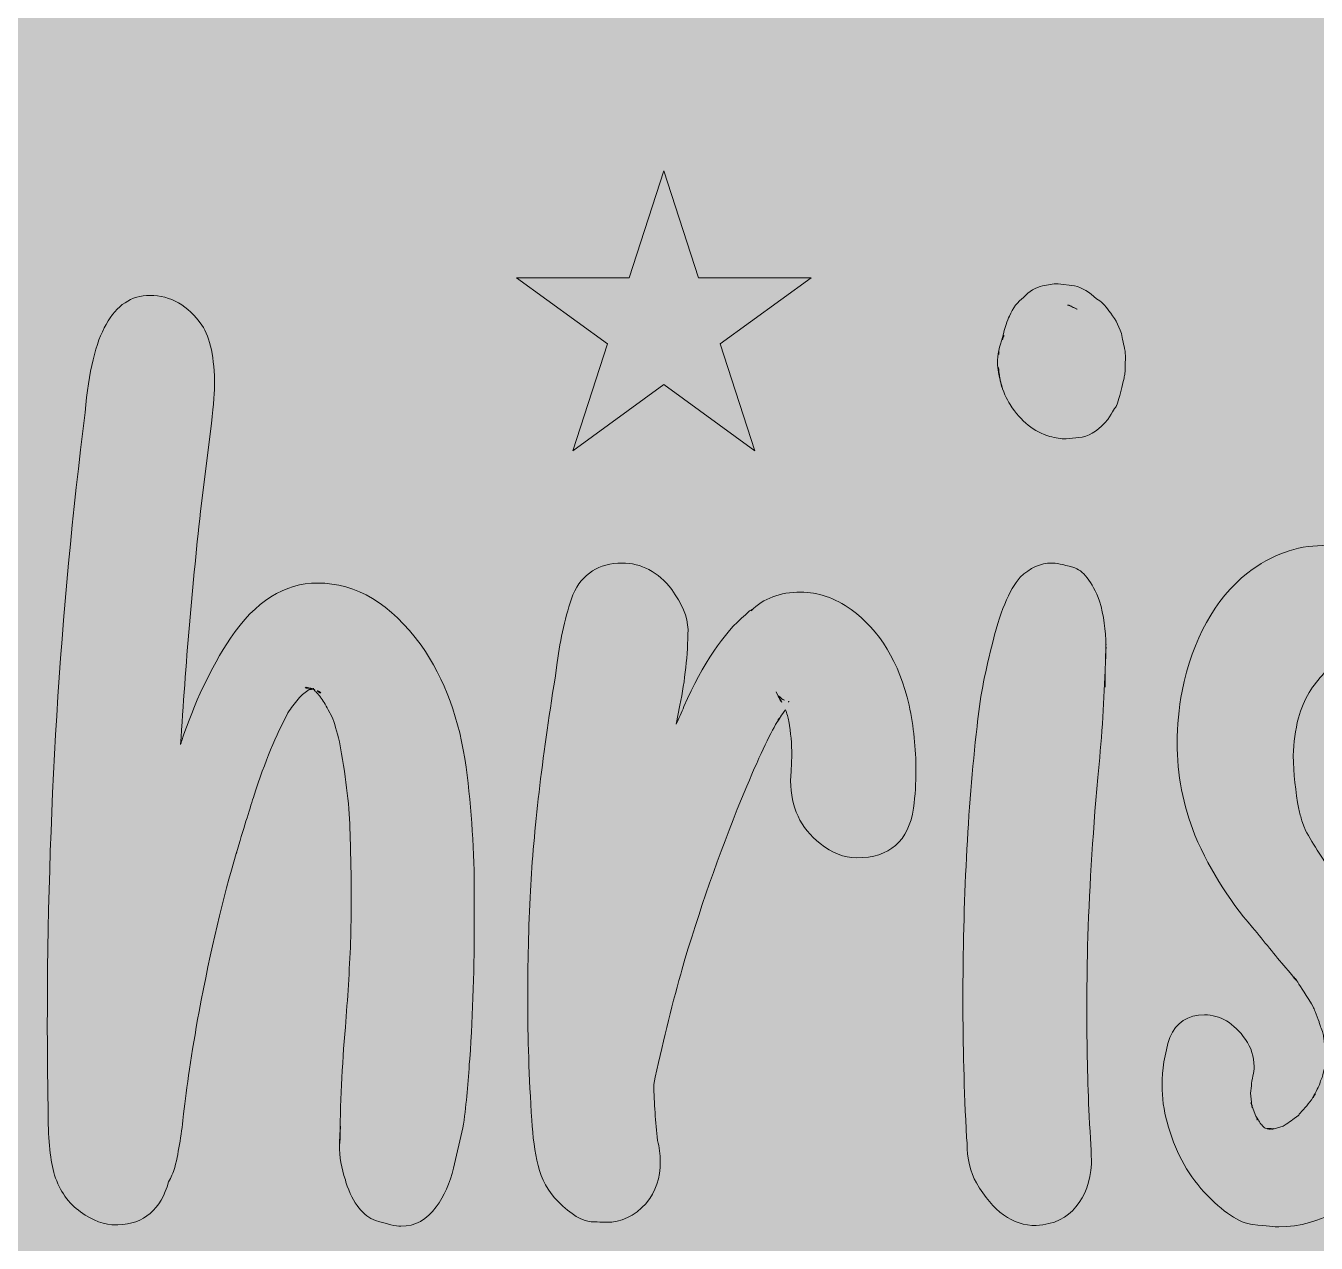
# Model space of a CAD drawing. Header units: centimetres. Extents: x 0.3 to 13.7, y -19.6 to -0.4.
# Drawn here: x 2.871 to 6.741, y -7.865 to -4.214 of the extents above; entities that cross this region are included whole.
import ezdxf

# ---------------------------------------------------------------- set-up
doc = ezdxf.new("R2010")
doc.units = ezdxf.units.CM
doc.header["$MEASUREMENT"] = 0
doc.layers.add('Layer 1', color=7, linetype='Continuous')

# ---------------------------------------------------------------- blocks, each defined once
blk = doc.blocks.new('block 2')
at = {"layer": 'Layer 1', "true_color": 0xe5c49d}
h = blk.add_hatch(color=31, dxfattribs=at)
h.dxf.hatch_style = 2
h.paths.add_polyline_path([(13.6799, -19.5716), (0.2901, -19.5716), (0.2901, -0.4434), (13.6799, -0.4434)])
blk = doc.blocks.new('block 3')
at = {"layer": 'Layer 1', "true_color": 0x6f3415}
h = blk.add_hatch(color=36, dxfattribs=at)
h.dxf.hatch_style = 2
edge = h.paths.add_edge_path()
edge.add_spline(control_points=[(5.9956, -5.051), (6.0051, -5.0541), (6.0144, -5.0579), (6.0234, -5.063), (6.0236, -5.0631), (6.0238, -5.0632), (6.024, -5.0633), (6.0166, -5.0601), (6.0087, -5.0563), (6.0001, -5.0514), (6.0001, -5.0514), (5.9956, -5.051), (5.9956, -5.051)], knot_values=[0, 0, 0, 0, 1, 1, 1, 2, 2, 2, 3, 3, 3, 4, 4, 4, 4], degree=3, periodic=1)
h = blk.add_hatch(color=36, dxfattribs=at)
h.dxf.hatch_style = 2
edge = h.paths.add_edge_path()
edge.add_spline(control_points=[(5.8004, -5.1551), (5.8019, -5.1507), (5.8034, -5.1464), (5.8052, -5.1421), (5.8052, -5.1421), (5.8033, -5.1444), (5.8033, -5.1444), (5.8033, -5.1444), (5.8004, -5.1551), (5.8004, -5.1551)], knot_values=[0, 0, 0, 0, 1, 1, 1, 2, 2, 2, 3, 3, 3, 3], degree=3, periodic=1)
h = blk.add_hatch(color=36, dxfattribs=at)
h.dxf.hatch_style = 2
edge = h.paths.add_edge_path()
edge.add_spline(control_points=[(5.7895, -5.1996), (5.7899, -5.1969), (5.7899, -5.1948), (5.7905, -5.1915), (5.7905, -5.1915), (5.7896, -5.1949), (5.7896, -5.1949), (5.7896, -5.1949), (5.7895, -5.1996), (5.7895, -5.1996)], knot_values=[0, 0, 0, 0, 1, 1, 1, 2, 2, 2, 3, 3, 3, 3], degree=3, periodic=1)
h = blk.add_hatch(color=36, dxfattribs=at)
h.dxf.hatch_style = 2
edge = h.paths.add_edge_path()
edge.add_spline(control_points=[(5.7885, -5.2381), (5.7885, -5.2381), (5.7883, -5.2472), (5.7883, -5.2472), (5.7883, -5.2487), (5.7885, -5.251), (5.7889, -5.2537), (5.79, -5.2594), (5.7913, -5.2656), (5.7929, -5.2724), (5.7904, -5.2564), (5.789, -5.245), (5.7885, -5.2381)], knot_values=[0, 0, 0, 0, 1, 1, 1, 2, 2, 2, 3, 3, 3, 4, 4, 4, 4], degree=3, periodic=1)
h = blk.add_hatch(color=36, dxfattribs=at)
h.dxf.hatch_style = 2
edge = h.paths.add_edge_path()
edge.add_spline(control_points=[(5.7929, -5.2724), (5.793, -5.2734), (5.7932, -5.2743), (5.7933, -5.2754), (5.7937, -5.2772), (5.794, -5.2788), (5.7945, -5.2807), (5.7948, -5.282), (5.7953, -5.283), (5.7956, -5.2842), (5.7955, -5.2834), (5.7952, -5.2829), (5.7951, -5.2821), (5.7943, -5.2786), (5.7936, -5.2756), (5.7929, -5.2724)], knot_values=[0, 0, 0, 0, 1, 1, 1, 2, 2, 2, 3, 3, 3, 4, 4, 4, 5, 5, 5, 5], degree=3, periodic=1)
h = blk.add_hatch(color=36, dxfattribs=at)
h.dxf.hatch_style = 2
edge = h.paths.add_edge_path()
edge.add_spline(control_points=[(3.7243, -6.2001), (3.7243, -6.2001), (3.712, -6.1972), (3.712, -6.1972), (3.712, -6.1972), (3.7092, -6.1991), (3.7092, -6.1991), (3.7135, -6.2005), (3.7173, -6.2005), (3.7212, -6.2011), (3.7223, -6.2006), (3.7233, -6.2004), (3.7243, -6.2001)], knot_values=[0, 0, 0, 0, 1, 1, 1, 2, 2, 2, 3, 3, 3, 4, 4, 4, 4], degree=3, periodic=1)
h = blk.add_hatch(color=36, dxfattribs=at)
h.dxf.hatch_style = 2
edge = h.paths.add_edge_path()
edge.add_spline(control_points=[(3.7301, -6.2018), (3.7294, -6.2015), (3.7291, -6.2014), (3.7284, -6.201), (3.7284, -6.201), (3.7263, -6.2006), (3.7263, -6.2006), (3.7263, -6.2006), (3.7247, -6.2017), (3.7247, -6.2017), (3.7258, -6.2018), (3.7269, -6.2022), (3.728, -6.2022), (3.728, -6.2022), (3.7301, -6.2018), (3.7301, -6.2018)], knot_values=[0, 0, 0, 0, 1, 1, 1, 2, 2, 2, 3, 3, 3, 4, 4, 4, 5, 5, 5, 5], degree=3, periodic=1)
h = blk.add_hatch(color=36, dxfattribs=at)
h.dxf.hatch_style = 2
edge = h.paths.add_edge_path()
edge.add_spline(control_points=[(3.7343, -6.2007), (3.7343, -6.2007), (3.7343, -6.2007), (3.7343, -6.2007), (3.734, -6.2009), (3.7336, -6.201), (3.7333, -6.2012), (3.7333, -6.2012), (3.7338, -6.201), (3.7338, -6.201), (3.7338, -6.201), (3.7343, -6.2007), (3.7343, -6.2007)], knot_values=[0, 0, 0, 0, 1, 1, 1, 2, 2, 2, 3, 3, 3, 4, 4, 4, 4], degree=3, periodic=1)
h = blk.add_hatch(color=36, dxfattribs=at)
h.dxf.hatch_style = 2
edge = h.paths.add_edge_path()
edge.add_spline(control_points=[(3.7364, -6.2046), (3.7359, -6.2044), (3.7353, -6.2042), (3.7347, -6.2039), (3.7357, -6.2047), (3.7366, -6.2054), (3.7375, -6.2061), (3.7372, -6.2057), (3.7366, -6.205), (3.7364, -6.2046)], knot_values=[0, 0, 0, 0, 1, 1, 1, 2, 2, 2, 3, 3, 3, 3], degree=3, periodic=1)
h = blk.add_hatch(color=36, dxfattribs=at)
h.dxf.hatch_style = 2
edge = h.paths.add_edge_path()
edge.add_spline(control_points=[(3.7557, -6.2146), (3.7557, -6.2133), (3.753, -6.2114), (3.7475, -6.2088), (3.7472, -6.2088), (3.7459, -6.2083), (3.7453, -6.2081), (3.7453, -6.2081), (3.753, -6.2146), (3.753, -6.2146), (3.753, -6.2146), (3.7557, -6.2146), (3.7557, -6.2146)], knot_values=[0, 0, 0, 0, 1, 1, 1, 2, 2, 2, 3, 3, 3, 4, 4, 4, 4], degree=3, periodic=1)
h = blk.add_hatch(color=36, dxfattribs=at)
h.dxf.hatch_style = 2
edge = h.paths.add_edge_path()
edge.add_spline(control_points=[(5.1383, -6.2418), (5.1384, -6.2418), (5.1385, -6.2418), (5.1386, -6.2418), (5.1322, -6.232), (5.1264, -6.2217), (5.1212, -6.2108), (5.1312, -6.2314), (5.1369, -6.2418), (5.1383, -6.2418)], knot_values=[0, 0, 0, 0, 1, 1, 1, 2, 2, 2, 3, 3, 3, 3], degree=3, periodic=1)
h = blk.add_hatch(color=36, dxfattribs=at)
h.dxf.hatch_style = 2
edge = h.paths.add_edge_path()
edge.add_spline(control_points=[(5.1382, -6.232), (5.1367, -6.2299), (5.1348, -6.2279), (5.1322, -6.2263), (5.1322, -6.2263), (5.1294, -6.2243), (5.1294, -6.2243), (5.1294, -6.2256), (5.1306, -6.2269), (5.1328, -6.2282), (5.1343, -6.229), (5.1363, -6.2306), (5.1382, -6.232)], knot_values=[0, 0, 0, 0, 1, 1, 1, 2, 2, 2, 3, 3, 3, 4, 4, 4, 4], degree=3, periodic=1)
h = blk.add_hatch(color=36, dxfattribs=at)
h.dxf.hatch_style = 2
edge = h.paths.add_edge_path()
edge.add_spline(control_points=[(5.1363, -6.2321), (5.1363, -6.2321), (5.1387, -6.233), (5.1387, -6.233), (5.1386, -6.2329), (5.1386, -6.2328), (5.1386, -6.2327), (5.1386, -6.2327), (5.1363, -6.2321), (5.1363, -6.2321)], knot_values=[0, 0, 0, 0, 1, 1, 1, 2, 2, 2, 3, 3, 3, 3], degree=3, periodic=1)
h = blk.add_hatch(color=36, dxfattribs=at)
h.dxf.hatch_style = 2
edge = h.paths.add_edge_path()
edge.add_spline(control_points=[(5.1388, -6.2328), (5.1388, -6.2328), (5.139, -6.2332), (5.139, -6.2332), (5.139, -6.2332), (5.1394, -6.2333), (5.1394, -6.2333), (5.1393, -6.2332), (5.1393, -6.233), (5.1392, -6.2329), (5.1392, -6.2329), (5.1388, -6.2328), (5.1388, -6.2328)], knot_values=[0, 0, 0, 0, 1, 1, 1, 2, 2, 2, 3, 3, 3, 4, 4, 4, 4], degree=3, periodic=1)
h = blk.add_hatch(color=36, dxfattribs=at)
h.dxf.hatch_style = 2
edge = h.paths.add_edge_path()
edge.add_spline(control_points=[(5.1397, -6.233), (5.1402, -6.2334), (5.1405, -6.2336), (5.141, -6.234), (5.141, -6.234), (5.141, -6.234), (5.1411, -6.234), (5.1411, -6.234), (5.1467, -6.2363), (5.1467, -6.2363), (5.1456, -6.2356), (5.1447, -6.2348), (5.1431, -6.234), (5.1431, -6.234), (5.1397, -6.233), (5.1397, -6.233)], knot_values=[0, 0, 0, 0, 1, 1, 1, 2, 2, 2, 3, 3, 3, 4, 4, 4, 5, 5, 5, 5], degree=3, periodic=1)
h = blk.add_hatch(color=36, dxfattribs=at)
h.dxf.hatch_style = 2
edge = h.paths.add_edge_path()
edge.add_spline(control_points=[(5.158, -6.2409), (5.158, -6.2409), (5.1583, -6.241), (5.1583, -6.241), (5.1589, -6.2406), (5.1595, -6.2402), (5.1602, -6.2401), (5.1602, -6.2401), (5.1595, -6.2398), (5.1595, -6.2398), (5.1595, -6.2398), (5.158, -6.2409), (5.158, -6.2409)], knot_values=[0, 0, 0, 0, 1, 1, 1, 2, 2, 2, 3, 3, 3, 4, 4, 4, 4], degree=3, periodic=1)
h = blk.add_hatch(color=36, dxfattribs=at)
h.dxf.hatch_style = 2
edge = h.paths.add_edge_path()
edge.add_spline(control_points=[(6.6767, -7.0677), (6.6767, -7.0677), (6.6754, -7.0657), (6.6754, -7.0657), (6.6754, -7.067), (6.6756, -7.0683), (6.676, -7.0696), (6.6764, -7.0706), (6.6777, -7.0722), (6.6791, -7.0739), (6.6807, -7.0757), (6.6821, -7.0771), (6.6831, -7.0778), (6.6807, -7.0741), (6.6792, -7.0719), (6.6788, -7.0715), (6.6774, -7.0703), (6.6767, -7.069), (6.6767, -7.0677)], knot_values=[0, 0, 0, 0, 1, 1, 1, 2, 2, 2, 3, 3, 3, 4, 4, 4, 5, 5, 5, 6, 6, 6, 6], degree=3, periodic=1)
h = blk.add_hatch(color=36, dxfattribs=at)
h.dxf.hatch_style = 2
edge = h.paths.add_edge_path()
edge.add_spline(control_points=[(6.7396, -7.4166), (6.7396, -7.4166), (6.7382, -7.4166), (6.7382, -7.4166), (6.7382, -7.4166), (6.7314, -7.4283), (6.7314, -7.4283), (6.7323, -7.4283), (6.7328, -7.428), (6.7328, -7.4273), (6.7328, -7.4267), (6.735, -7.4231), (6.7396, -7.4166)], knot_values=[0, 0, 0, 0, 1, 1, 1, 2, 2, 2, 3, 3, 3, 4, 4, 4, 4], degree=3, periodic=1)
h = blk.add_hatch(color=36, dxfattribs=at)
h.dxf.hatch_style = 2
edge = h.paths.add_edge_path()
edge.add_spline(control_points=[(6.5455, -7.4438), (6.5455, -7.4438), (6.5484, -7.4518), (6.5484, -7.4518), (6.5484, -7.4518), (6.5477, -7.4469), (6.5477, -7.4469), (6.5477, -7.4468), (6.5476, -7.4468), (6.5476, -7.4467), (6.5471, -7.4447), (6.5464, -7.4438), (6.5455, -7.4438)], knot_values=[0, 0, 0, 0, 1, 1, 1, 2, 2, 2, 3, 3, 3, 4, 4, 4, 4], degree=3, periodic=1)
h = blk.add_hatch(color=36, dxfattribs=at)
h.dxf.hatch_style = 2
h.paths.add_polyline_path([(6.5496, -7.4593), (6.5496, -7.455), (6.5484, -7.4518)])
h = blk.add_hatch(color=36, dxfattribs=at)
h.dxf.hatch_style = 2
edge = h.paths.add_edge_path()
edge.add_spline(control_points=[(6.5632, -7.492), (6.5632, -7.492), (6.5647, -7.4961), (6.5647, -7.4961), (6.5647, -7.4948), (6.5642, -7.4935), (6.5633, -7.4922), (6.5633, -7.4922), (6.5632, -7.492), (6.5632, -7.492)], knot_values=[0, 0, 0, 0, 1, 1, 1, 2, 2, 2, 3, 3, 3, 3], degree=3, periodic=1)
h = blk.add_hatch(color=36, dxfattribs=at)
h.dxf.hatch_style = 2
edge = h.paths.add_edge_path()
edge.add_spline(control_points=[(6.6018, -7.523), (6.6004, -7.523), (6.5987, -7.5225), (6.5971, -7.5222), (6.5971, -7.5222), (6.6002, -7.5233), (6.6002, -7.5233), (6.6002, -7.5233), (6.6018, -7.523), (6.6018, -7.523)], knot_values=[0, 0, 0, 0, 1, 1, 1, 2, 2, 2, 3, 3, 3, 3], degree=3, periodic=1)
h = blk.add_hatch(color=36, dxfattribs=at)
h.dxf.hatch_style = 2
edge = h.paths.add_edge_path()
edge.add_spline(control_points=[(6.6029, -7.5233), (6.6037, -7.5233), (6.6035, -7.5228), (6.6041, -7.5227), (6.6041, -7.5227), (6.6018, -7.523), (6.6018, -7.523), (6.6021, -7.5231), (6.6026, -7.5233), (6.6029, -7.5233)], knot_values=[0, 0, 0, 0, 1, 1, 1, 2, 2, 2, 3, 3, 3, 3], degree=3, periodic=1)
at = {"layer": 'Layer 1', "lineweight": 0}
for points in [[(5.0575, -5.4882), (4.7845, -5.2899), (4.5116, -5.4882), (4.6158, -5.1673), (4.3429, -4.969), (4.6803, -4.969), (4.7845, -4.6482), (4.8888, -4.969), (5.2262, -4.969), (4.9532, -5.1673), (5.0575, -5.4882)], [(6.5496, -7.4593), (6.5496, -7.455), (6.5484, -7.4518), (6.5496, -7.4593)]]:
    blk.add_lwpolyline(points, dxfattribs=at)
for points, knots in [([(12.7698, -0.8146), (12.7698, -0.8146), (1.2002, -0.8146), (1.2002, -0.8146), (0.903, -0.8146), (0.6614, -1.0562), (0.6614, -1.3535), (0.6614, -1.3535), (0.6614, -18.6615), (0.6614, -18.6615), (0.6614, -18.9588), (0.903, -19.2004), (1.2002, -19.2004), (1.2002, -19.2004), (12.7698, -19.2004), (12.7698, -19.2004), (13.067, -19.2004), (13.3086, -18.9588), (13.3086, -18.6615), (13.3086, -18.6615), (13.3086, -1.3535), (13.3086, -1.3535), (13.3086, -1.0562), (13.067, -0.8146), (12.7698, -0.8146)], [0, 0, 0, 0, 1, 1, 1, 2, 2, 2, 3, 3, 3, 4, 4, 4, 5, 5, 5, 6, 6, 6, 7, 7, 7, 8, 8, 8, 8]), ([(6.1696, -5.2026), (6.1696, -5.2052), (6.1694, -5.2097), (6.169, -5.2162), (6.1685, -5.2227), (6.1683, -5.2298), (6.1683, -5.2375), (6.1683, -5.2453), (6.168, -5.2508), (6.1676, -5.254), (6.1671, -5.2572), (6.1667, -5.2605), (6.1662, -5.2637), (6.1658, -5.2669), (6.161, -5.2866), (6.1519, -5.3228), (6.1491, -5.3345), (6.1464, -5.3441), (6.1437, -5.3519), (6.1437, -5.3519), (6.1423, -5.3519), (6.1423, -5.3519), (6.1423, -5.3532), (6.1405, -5.3564), (6.1368, -5.3616), (6.1332, -5.3668), (6.1281, -5.3752), (6.1218, -5.3868), (6.1218, -5.3868), (6.1163, -5.3946), (6.1163, -5.3946), (6.0926, -5.423), (6.0671, -5.4404), (6.0398, -5.4469), (6.0398, -5.4469), (5.9919, -5.4527), (5.9919, -5.4527), (5.9755, -5.4527), (5.9591, -5.4501), (5.9427, -5.4449), (5.8953, -5.432), (5.8557, -5.4004), (5.8238, -5.3499), (5.8112, -5.332), (5.802, -5.3098), (5.7956, -5.2842), (5.7965, -5.2897), (5.7976, -5.295), (5.7992, -5.2995), (5.7974, -5.2926), (5.7959, -5.2864), (5.7945, -5.2807), (5.7943, -5.2798), (5.7939, -5.2791), (5.7937, -5.2782), (5.7936, -5.2772), (5.7935, -5.2764), (5.7933, -5.2754), (5.7912, -5.2662), (5.7897, -5.2588), (5.7889, -5.2537), (5.7868, -5.2421), (5.7855, -5.2326), (5.7855, -5.2259), (5.7855, -5.2002), (5.7908, -5.1745), (5.8006, -5.1488), (5.8077, -5.1185), (5.8145, -5.0967), (5.8211, -5.0843), (5.832, -5.0598), (5.8461, -5.0411), (5.8634, -5.0281), (5.8808, -5.01), (5.8999, -4.9984), (5.9209, -4.9932), (5.9291, -4.992), (5.9368, -4.9906), (5.9441, -4.9893), (5.9514, -4.9881), (5.9591, -4.9874), (5.9673, -4.9874), (5.9673, -4.9874), (6.0165, -4.9932), (6.0165, -4.9932), (6.0402, -4.9997), (6.0621, -5.0126), (6.0822, -5.032), (6.0967, -5.0398), (6.109, -5.0521), (6.1191, -5.0688), (6.1355, -5.087), (6.1482, -5.1095), (6.1573, -5.1367), (6.1601, -5.1522), (6.1637, -5.1696), (6.1683, -5.189), (6.1683, -5.189), (6.1683, -5.1968), (6.1683, -5.1968), (6.1683, -5.1968), (6.1696, -5.2026), (6.1696, -5.2026)], [0, 0, 0, 0, 1, 1, 1, 2, 2, 2, 3, 3, 3, 4, 4, 4, 5, 5, 5, 6, 6, 6, 7, 7, 7, 8, 8, 8, 9, 9, 9, 10, 10, 10, 11, 11, 11, 12, 12, 12, 13, 13, 13, 14, 14, 14, 15, 15, 15, 16, 16, 16, 17, 17, 17, 18, 18, 18, 19, 19, 19, 20, 20, 20, 21, 21, 21, 22, 22, 22, 23, 23, 23, 24, 24, 24, 25, 25, 25, 26, 26, 26, 27, 27, 27, 28, 28, 28, 29, 29, 29, 30, 30, 30, 31, 31, 31, 32, 32, 32, 33, 33, 33, 34, 34, 34, 34]), ([(3.3989, -5.1115), (3.4244, -5.149), (3.4372, -5.2097), (3.4372, -5.2937), (3.4372, -5.3209), (3.4331, -5.3661), (3.4249, -5.4294), (3.4249, -5.4294), (3.3976, -5.6466), (3.3976, -5.6466), (3.3707, -5.8902), (3.3503, -6.131), (3.3352, -6.3696), (3.3362, -6.3664), (3.3371, -6.3632), (3.3381, -6.36), (3.3759, -6.245), (3.4249, -6.1416), (3.4851, -6.0498), (3.5598, -5.94), (3.6468, -5.885), (3.7461, -5.885), (3.8628, -5.885), (3.9662, -5.9471), (4.0564, -6.0712), (4.1275, -6.1733), (4.1726, -6.2954), (4.1917, -6.4376), (4.2081, -6.5655), (4.2163, -6.6922), (4.2163, -6.8176), (4.2163, -6.8176), (4.2163, -6.8932), (4.2163, -6.8932), (4.2163, -7.0328), (4.2118, -7.1723), (4.2027, -7.3119), (4.2027, -7.3119), (4.2013, -7.3294), (4.2013, -7.3294), (4.1976, -7.3927), (4.1913, -7.4561), (4.1822, -7.5194), (4.1822, -7.5194), (4.1535, -7.6396), (4.1535, -7.6396), (4.1434, -7.6848), (4.1261, -7.7236), (4.1015, -7.7559), (4.0742, -7.7947), (4.0391, -7.8141), (3.9963, -7.8141), (3.9817, -7.8141), (3.9562, -7.8082), (3.9197, -7.7966), (3.8833, -7.785), (3.8536, -7.7469), (3.8309, -7.6822), (3.8309, -7.6822), (3.8295, -7.6745), (3.8295, -7.6745), (3.8177, -7.6409), (3.8117, -7.606), (3.8117, -7.5698), (3.8117, -7.5698), (3.8131, -7.5349), (3.8131, -7.5349), (3.814, -7.5284), (3.8145, -7.5213), (3.8145, -7.5136), (3.8145, -7.5317), (3.814, -7.5491), (3.8131, -7.5659), (3.814, -7.4483), (3.8195, -7.332), (3.8295, -7.2169), (3.8364, -7.1324), (3.8415, -7.0473), (3.8452, -6.9617), (3.8462, -6.9194), (3.8473, -6.8772), (3.8473, -6.835), (3.8473, -6.7781), (3.8459, -6.7071), (3.8432, -6.6217), (3.8407, -6.5447), (3.83, -6.4576), (3.8119, -6.3615), (3.804, -6.3289), (3.7965, -6.3034), (3.7894, -6.2856), (3.7894, -6.2856), (3.7776, -6.265), (3.7776, -6.265), (3.7703, -6.2495), (3.7625, -6.2366), (3.7543, -6.2263), (3.7538, -6.2255), (3.754, -6.2255), (3.7536, -6.2248), (3.7505, -6.2216), (3.7489, -6.2198), (3.7489, -6.2195), (3.7489, -6.2188), (3.7484, -6.2185), (3.7475, -6.2185), (3.7445, -6.2151), (3.7429, -6.2129), (3.7408, -6.2102), (3.7388, -6.2086), (3.7362, -6.2061), (3.7335, -6.2034), (3.7326, -6.2029), (3.7319, -6.2027), (3.7309, -6.2022), (3.7306, -6.2023), (3.7304, -6.2025), (3.7301, -6.2026), (3.7308, -6.2026), (3.7317, -6.203), (3.7325, -6.203), (3.7325, -6.203), (3.7292, -6.203), (3.7292, -6.203), (3.7283, -6.2032), (3.7279, -6.2038), (3.727, -6.204), (3.7247, -6.2043), (3.7229, -6.2043), (3.7209, -6.2044), (3.7209, -6.2044), (3.7005, -6.2189), (3.7005, -6.2189), (3.7005, -6.2189), (3.6915, -6.2282), (3.6915, -6.2282), (3.6809, -6.2411), (3.6708, -6.2547), (3.6608, -6.2684), (3.6608, -6.2684), (3.6573, -6.2747), (3.6573, -6.2747), (3.6217, -6.3394), (3.588, -6.4214), (3.5561, -6.5209), (3.5443, -6.5571), (3.5274, -6.6114), (3.5056, -6.6838), (3.5056, -6.6838), (3.5015, -6.6974), (3.5015, -6.6974), (3.5015, -6.6974), (3.5022, -6.6963), (3.5022, -6.6963), (3.5029, -6.6941), (3.5035, -6.6918), (3.5042, -6.6896), (3.5042, -6.6922), (3.5037, -6.6942), (3.5028, -6.6954), (3.5028, -6.6954), (3.5022, -6.6963), (3.5022, -6.6963), (3.4628, -6.8269), (3.4257, -6.9848), (3.3907, -7.1704), (3.3679, -7.2984), (3.3525, -7.4005), (3.3443, -7.4767), (3.3388, -7.5323), (3.3301, -7.586), (3.3183, -7.6376), (3.3129, -7.6541), (3.3065, -7.6683), (3.2994, -7.6805), (3.2765, -7.7637), (3.2262, -7.8074), (3.1474, -7.8102), (3.1474, -7.8102), (3.142, -7.8102), (3.142, -7.8102), (3.1073, -7.8102), (3.0718, -7.7973), (3.0354, -7.7714), (2.9989, -7.7456), (2.9729, -7.7087), (2.9574, -7.6609), (2.9447, -7.6183), (2.9383, -7.5582), (2.9383, -7.4806), (2.9365, -7.3927), (2.9356, -7.3048), (2.9356, -7.2169), (2.9356, -6.5862), (2.9734, -5.9716), (3.049, -5.3732), (3.06, -5.2504), (3.0809, -5.1626), (3.1119, -5.1095), (3.1438, -5.0514), (3.1875, -5.0223), (3.2431, -5.0223), (3.306, -5.0223), (3.3579, -5.0521), (3.3989, -5.1115)], [0, 0, 0, 0, 1, 1, 1, 2, 2, 2, 3, 3, 3, 4, 4, 4, 5, 5, 5, 6, 6, 6, 7, 7, 7, 8, 8, 8, 9, 9, 9, 10, 10, 10, 11, 11, 11, 12, 12, 12, 13, 13, 13, 14, 14, 14, 15, 15, 15, 16, 16, 16, 17, 17, 17, 18, 18, 18, 19, 19, 19, 20, 20, 20, 21, 21, 21, 22, 22, 22, 23, 23, 23, 24, 24, 24, 25, 25, 25, 26, 26, 26, 27, 27, 27, 28, 28, 28, 29, 29, 29, 30, 30, 30, 31, 31, 31, 32, 32, 32, 33, 33, 33, 34, 34, 34, 35, 35, 35, 36, 36, 36, 37, 37, 37, 38, 38, 38, 39, 39, 39, 40, 40, 40, 41, 41, 41, 42, 42, 42, 43, 43, 43, 44, 44, 44, 45, 45, 45, 46, 46, 46, 47, 47, 47, 48, 48, 48, 49, 49, 49, 50, 50, 50, 51, 51, 51, 52, 52, 52, 53, 53, 53, 54, 54, 54, 55, 55, 55, 56, 56, 56, 57, 57, 57, 58, 58, 58, 59, 59, 59, 60, 60, 60, 61, 61, 61, 62, 62, 62, 63, 63, 63, 64, 64, 64, 65, 65, 65, 66, 66, 66, 67, 67, 67, 68, 68, 68, 68]), ([(5.9956, -5.051), (6.0051, -5.0541), (6.0144, -5.0579), (6.0234, -5.063), (6.0236, -5.0631), (6.0238, -5.0632), (6.024, -5.0633), (6.0166, -5.0601), (6.0087, -5.0563), (6.0001, -5.0514), (6.0001, -5.0514), (5.9956, -5.051), (5.9956, -5.051)], [0, 0, 0, 0, 1, 1, 1, 2, 2, 2, 3, 3, 3, 4, 4, 4, 4]), ([(5.8004, -5.1551), (5.8019, -5.1507), (5.8034, -5.1464), (5.8052, -5.1421), (5.8052, -5.1421), (5.8033, -5.1444), (5.8033, -5.1444), (5.8033, -5.1444), (5.8004, -5.1551), (5.8004, -5.1551)], [0, 0, 0, 0, 1, 1, 1, 2, 2, 2, 3, 3, 3, 3]), ([(5.7895, -5.1996), (5.7899, -5.1969), (5.7899, -5.1948), (5.7905, -5.1915), (5.7905, -5.1915), (5.7896, -5.1949), (5.7896, -5.1949), (5.7896, -5.1949), (5.7895, -5.1996), (5.7895, -5.1996)], [0, 0, 0, 0, 1, 1, 1, 2, 2, 2, 3, 3, 3, 3]), ([(5.7885, -5.2381), (5.7885, -5.2381), (5.7883, -5.2472), (5.7883, -5.2472), (5.7883, -5.2487), (5.7885, -5.251), (5.7889, -5.2537), (5.79, -5.2594), (5.7913, -5.2656), (5.7929, -5.2724), (5.7904, -5.2564), (5.789, -5.245), (5.7885, -5.2381)], [0, 0, 0, 0, 1, 1, 1, 2, 2, 2, 3, 3, 3, 4, 4, 4, 4]), ([(5.7929, -5.2724), (5.793, -5.2734), (5.7932, -5.2743), (5.7933, -5.2754), (5.7937, -5.2772), (5.794, -5.2788), (5.7945, -5.2807), (5.7948, -5.282), (5.7953, -5.283), (5.7956, -5.2842), (5.7955, -5.2834), (5.7952, -5.2829), (5.7951, -5.2821), (5.7943, -5.2786), (5.7936, -5.2756), (5.7929, -5.2724)], [0, 0, 0, 0, 1, 1, 1, 2, 2, 2, 3, 3, 3, 4, 4, 4, 5, 5, 5, 5]), ([(6.6892, -6.5627), (6.6922, -6.5748), (6.6949, -6.5873), (6.6986, -6.5985), (6.6986, -6.5985), (6.7058, -6.6188), (6.7058, -6.6188), (6.7066, -6.6203), (6.7073, -6.6224), (6.7082, -6.6237), (6.7082, -6.6237), (6.7082, -6.6256), (6.7082, -6.6256), (6.7335, -6.6705), (6.7642, -6.7186), (6.8003, -6.7698), (6.8011, -6.7703), (6.8019, -6.771), (6.8025, -6.771), (6.8025, -6.771), (6.8025, -6.773), (6.8025, -6.773), (6.8025, -6.7717), (6.802, -6.771), (6.8011, -6.771), (6.8008, -6.7706), (6.8006, -6.7702), (6.8003, -6.7698), (6.7999, -6.7695), (6.7996, -6.7696), (6.7991, -6.7691), (6.7978, -6.7679), (6.7965, -6.7663), (6.7953, -6.7646), (6.7954, -6.7648), (6.7955, -6.765), (6.7957, -6.7652), (6.8868, -6.8686), (6.9547, -6.9869), (6.9993, -7.12), (7.023, -7.1885), (7.0349, -7.2603), (7.0349, -7.3352), (7.0349, -7.4399), (7.0084, -7.5329), (6.9556, -7.6144), (6.8663, -7.7488), (6.7574, -7.816), (6.6289, -7.816), (6.618, -7.816), (6.5922, -7.8137), (6.5517, -7.8092), (6.5111, -7.8047), (6.4621, -7.7721), (6.4047, -7.7113), (6.3528, -7.6544), (6.3159, -7.5847), (6.294, -7.5019), (6.284, -7.4658), (6.279, -7.4289), (6.279, -7.3914), (6.279, -7.3449), (6.2867, -7.2971), (6.3022, -7.248), (6.3214, -7.2027), (6.356, -7.1801), (6.4061, -7.1801), (6.4535, -7.1801), (6.4945, -7.2047), (6.5291, -7.2538), (6.5464, -7.2783), (6.5551, -7.3055), (6.5551, -7.3352), (6.5551, -7.3443), (6.5539, -7.3536), (6.5517, -7.3633), (6.5494, -7.373), (6.5478, -7.383), (6.5469, -7.3934), (6.5469, -7.3934), (6.5445, -7.4151), (6.5445, -7.4151), (6.5445, -7.4151), (6.5469, -7.4418), (6.5469, -7.4418), (6.5469, -7.4418), (6.5477, -7.4469), (6.5477, -7.4469), (6.5481, -7.4487), (6.5487, -7.4503), (6.5496, -7.4515), (6.5496, -7.4515), (6.5496, -7.455), (6.5496, -7.455), (6.5496, -7.455), (6.5604, -7.4843), (6.5604, -7.4843), (6.5629, -7.488), (6.5658, -7.4923), (6.5694, -7.4981), (6.5716, -7.5015), (6.5731, -7.5043), (6.5749, -7.5074), (6.5751, -7.5074), (6.5754, -7.5077), (6.5756, -7.5077), (6.5791, -7.5115), (6.5823, -7.515), (6.585, -7.5182), (6.5896, -7.5201), (6.5937, -7.5214), (6.5971, -7.5222), (6.5971, -7.5222), (6.5947, -7.5213), (6.5947, -7.5213), (6.5947, -7.5213), (6.607, -7.5213), (6.607, -7.5213), (6.607, -7.5223), (6.6055, -7.5224), (6.6041, -7.5227), (6.6041, -7.5227), (6.6139, -7.5213), (6.6139, -7.5213), (6.611, -7.523), (6.6096, -7.5232), (6.6079, -7.5238), (6.6079, -7.5238), (6.6425, -7.5137), (6.6425, -7.5137), (6.6425, -7.5137), (6.6508, -7.5077), (6.6508, -7.5077), (6.6581, -7.5039), (6.6649, -7.4994), (6.6713, -7.4942), (6.6713, -7.4942), (6.6863, -7.4826), (6.6863, -7.4826), (6.6866, -7.4826), (6.6866, -7.4831), (6.6868, -7.4832), (6.6876, -7.4823), (6.6888, -7.481), (6.689, -7.4806), (6.6899, -7.4793), (6.6913, -7.4774), (6.6931, -7.4748), (6.7068, -7.4606), (6.7196, -7.4451), (6.7314, -7.4283), (6.7314, -7.4283), (6.7342, -7.4225), (6.7342, -7.4225), (6.7451, -7.4044), (6.7519, -7.3895), (6.7547, -7.3779), (6.7547, -7.3779), (6.7593, -7.368), (6.7593, -7.368), (6.7659, -7.3451), (6.7694, -7.3256), (6.7695, -7.3096), (6.7694, -7.3034), (6.7686, -7.296), (6.767, -7.2867), (6.767, -7.2738), (6.766, -7.2615), (6.7642, -7.2499), (6.7642, -7.2499), (6.7638, -7.2474), (6.7638, -7.2474), (6.7638, -7.2474), (6.7628, -7.246), (6.7628, -7.246), (6.7628, -7.246), (6.7628, -7.2411), (6.7628, -7.2411), (6.7628, -7.2411), (6.7623, -7.2379), (6.7623, -7.2379), (6.7617, -7.2356), (6.7611, -7.2333), (6.7601, -7.2305), (6.7574, -7.2228), (6.7551, -7.2166), (6.7533, -7.2121), (6.7515, -7.2076), (6.7505, -7.204), (6.7505, -7.2014), (6.7469, -7.1911), (6.7428, -7.1808), (6.7382, -7.1704), (6.7354, -7.1639), (6.7337, -7.1594), (6.7327, -7.156), (6.7327, -7.156), (6.7273, -7.1471), (6.7273, -7.1471), (6.7045, -7.111), (6.6899, -7.0881), (6.6831, -7.0778), (6.6831, -7.0778), (6.6831, -7.0778), (6.6831, -7.0778), (6.6831, -7.0778), (6.6831, -7.0778), (6.6831, -7.0778), (6.6822, -7.0772), (6.6816, -7.077), (6.6802, -7.0754), (6.6796, -7.0747), (6.6795, -7.0745), (6.6791, -7.0739), (6.677, -7.0716), (6.6746, -7.0685), (6.6713, -7.0638), (6.6713, -7.0638), (6.6631, -7.0541), (6.6631, -7.0541), (6.6294, -7.0153), (6.5965, -6.9753), (6.5647, -6.9339), (6.489, -6.8512), (6.4266, -6.7536), (6.3774, -6.6411), (6.3419, -6.552), (6.3241, -6.4596), (6.3241, -6.3639), (6.3241, -6.3135), (6.3291, -6.2618), (6.3391, -6.2088), (6.371, -6.0524), (6.4366, -5.9342), (6.5359, -5.854), (6.6079, -5.7997), (6.6827, -5.7726), (6.7601, -5.7726), (6.7929, -5.7726), (6.8266, -5.7778), (6.8613, -5.7881), (6.967, -5.8191), (7.0545, -5.8928), (7.1237, -6.0091), (7.1747, -6.0996), (7.2003, -6.1927), (7.2003, -6.2883), (7.2003, -6.3193), (7.1971, -6.351), (7.1907, -6.3833), (7.1752, -6.4466), (7.141, -6.4783), (7.0882, -6.4783), (7.0563, -6.4783), (7.0269, -6.465), (7, -6.4385), (6.9731, -6.4121), (6.9588, -6.3813), (6.9569, -6.3465), (6.9569, -6.3206), (6.9565, -6.2999), (6.9556, -6.2844), (6.9544, -6.262), (6.953, -6.2476), (6.9515, -6.2396), (6.9515, -6.2396), (6.9515, -6.2437), (6.9515, -6.2437), (6.9515, -6.2437), (6.9311, -6.184), (6.9311, -6.184), (6.9287, -6.1813), (6.9262, -6.1775), (6.9235, -6.172), (6.9203, -6.1655), (6.9173, -6.1597), (6.9146, -6.1545), (6.9121, -6.1499), (6.9102, -6.1464), (6.9085, -6.1433), (6.9085, -6.1433), (6.9077, -6.1429), (6.9077, -6.1429), (6.9077, -6.1429), (6.8995, -6.1332), (6.8995, -6.1332), (6.8926, -6.1266), (6.8872, -6.1206), (6.8828, -6.1149), (6.8827, -6.1148), (6.8826, -6.1148), (6.8824, -6.1148), (6.8819, -6.1145), (6.8809, -6.1139), (6.8801, -6.1135), (6.879, -6.1134), (6.878, -6.1133), (6.8756, -6.1128), (6.8729, -6.1123), (6.8696, -6.1092), (6.866, -6.1045), (6.8653, -6.1044), (6.8647, -6.1042), (6.864, -6.1041), (6.864, -6.1041), (6.8531, -6.1041), (6.8531, -6.1041), (6.8531, -6.1041), (6.8326, -6.1099), (6.8326, -6.1099), (6.8326, -6.1099), (6.821, -6.1154), (6.821, -6.1154), (6.8198, -6.1162), (6.819, -6.1167), (6.8175, -6.1177), (6.802, -6.1254), (6.787, -6.1358), (6.7724, -6.1487), (6.7724, -6.1487), (6.7685, -6.1511), (6.7685, -6.1511), (6.7671, -6.1529), (6.7658, -6.1543), (6.7642, -6.1565), (6.7486, -6.1729), (6.7339, -6.1922), (6.7198, -6.2129), (6.7072, -6.2364), (6.6966, -6.2618), (6.6878, -6.289), (6.679, -6.3258), (6.6738, -6.3637), (6.6721, -6.4027), (6.6738, -6.4564), (6.6794, -6.5097), (6.6892, -6.5627)], [0, 0, 0, 0, 1, 1, 1, 2, 2, 2, 3, 3, 3, 4, 4, 4, 5, 5, 5, 6, 6, 6, 7, 7, 7, 8, 8, 8, 9, 9, 9, 10, 10, 10, 11, 11, 11, 12, 12, 12, 13, 13, 13, 14, 14, 14, 15, 15, 15, 16, 16, 16, 17, 17, 17, 18, 18, 18, 19, 19, 19, 20, 20, 20, 21, 21, 21, 22, 22, 22, 23, 23, 23, 24, 24, 24, 25, 25, 25, 26, 26, 26, 27, 27, 27, 28, 28, 28, 29, 29, 29, 30, 30, 30, 31, 31, 31, 32, 32, 32, 33, 33, 33, 34, 34, 34, 35, 35, 35, 36, 36, 36, 37, 37, 37, 38, 38, 38, 39, 39, 39, 40, 40, 40, 41, 41, 41, 42, 42, 42, 43, 43, 43, 44, 44, 44, 45, 45, 45, 46, 46, 46, 47, 47, 47, 48, 48, 48, 49, 49, 49, 50, 50, 50, 51, 51, 51, 52, 52, 52, 53, 53, 53, 54, 54, 54, 55, 55, 55, 56, 56, 56, 57, 57, 57, 58, 58, 58, 59, 59, 59, 60, 60, 60, 61, 61, 61, 62, 62, 62, 63, 63, 63, 64, 64, 64, 65, 65, 65, 66, 66, 66, 67, 67, 67, 68, 68, 68, 69, 69, 69, 70, 70, 70, 71, 71, 71, 72, 72, 72, 73, 73, 73, 74, 74, 74, 75, 75, 75, 76, 76, 76, 77, 77, 77, 78, 78, 78, 79, 79, 79, 80, 80, 80, 81, 81, 81, 82, 82, 82, 83, 83, 83, 84, 84, 84, 85, 85, 85, 86, 86, 86, 87, 87, 87, 88, 88, 88, 89, 89, 89, 90, 90, 90, 91, 91, 91, 92, 92, 92, 93, 93, 93, 94, 94, 94, 95, 95, 95, 96, 96, 96, 97, 97, 97, 98, 98, 98, 99, 99, 99, 100, 100, 100, 101, 101, 101, 102, 102, 102, 103, 103, 103, 104, 104, 104, 105, 105, 105, 106, 106, 106, 107, 107, 107, 108, 108, 108, 109, 109, 109, 110, 110, 110, 111, 111, 111, 112, 112, 112, 112]), ([(5.5204, -6.2515), (5.534, -6.3161), (5.5409, -6.3813), (5.5409, -6.4473), (5.5409, -6.4848), (5.5386, -6.5222), (5.534, -6.5597), (5.5185, -6.6593), (5.4616, -6.709), (5.3632, -6.709), (5.3249, -6.709), (5.2884, -6.6948), (5.2538, -6.6664), (5.1946, -6.6198), (5.165, -6.5571), (5.165, -6.4783), (5.165, -6.4783), (5.1663, -6.4492), (5.1663, -6.4492), (5.1663, -6.4492), (5.1687, -6.4015), (5.1687, -6.4015), (5.1684, -6.3678), (5.1653, -6.3337), (5.1601, -6.2993), (5.157, -6.2876), (5.1537, -6.2761), (5.15, -6.2649), (5.144, -6.2722), (5.1387, -6.2794), (5.1349, -6.2864), (5.134, -6.2877), (5.1328, -6.2889), (5.1315, -6.2902), (5.1301, -6.2915), (5.129, -6.2928), (5.1281, -6.2941), (5.1281, -6.2941), (5.1267, -6.298), (5.1267, -6.298), (5.1276, -6.2967), (5.1285, -6.2951), (5.1294, -6.2931), (5.1303, -6.2912), (5.1312, -6.2902), (5.1322, -6.2902), (5.1322, -6.2902), (5.1198, -6.3096), (5.1198, -6.3096), (5.0962, -6.351), (5.062, -6.4253), (5.0173, -6.5326), (4.9499, -6.698), (4.8902, -6.8693), (4.8383, -7.0463), (4.8383, -7.0463), (4.8355, -7.058), (4.8355, -7.058), (4.8064, -7.1603), (4.7795, -7.2712), (4.7544, -7.389), (4.7558, -7.4454), (4.7596, -7.5013), (4.7658, -7.5569), (4.7709, -7.5776), (4.774, -7.5986), (4.774, -7.6202), (4.774, -7.6693), (4.7604, -7.7107), (4.733, -7.7443), (4.733, -7.7443), (4.7317, -7.7443), (4.7317, -7.7443), (4.7317, -7.7443), (4.7317, -7.7462), (4.7317, -7.7462), (4.6961, -7.7837), (4.6565, -7.8024), (4.6127, -7.8024), (4.6091, -7.8024), (4.5938, -7.8018), (4.5669, -7.8005), (4.5401, -7.7992), (4.507, -7.7792), (4.4678, -7.7404), (4.4378, -7.7094), (4.4177, -7.6732), (4.4077, -7.6318), (4.3977, -7.5905), (4.3913, -7.5452), (4.3886, -7.4961), (4.3804, -7.3669), (4.3763, -7.2473), (4.3763, -7.1375), (4.3763, -7.0276), (4.379, -6.9177), (4.3845, -6.8079), (4.3945, -6.6269), (4.4191, -6.4143), (4.4583, -6.17), (4.4583, -6.17), (4.4651, -6.1235), (4.4651, -6.1235), (4.4742, -6.0511), (4.4897, -5.9833), (4.5116, -5.9199), (4.5407, -5.8566), (4.5899, -5.8249), (4.6592, -5.8249), (4.7175, -5.8249), (4.7672, -5.8514), (4.8082, -5.9044), (4.8392, -5.9458), (4.8556, -5.9858), (4.8574, -6.0246), (4.8565, -6.1009), (4.8483, -6.1765), (4.8328, -6.2515), (4.8328, -6.2515), (4.8221, -6.3086), (4.8221, -6.3086), (4.8298, -6.2908), (4.8373, -6.2728), (4.8451, -6.2553), (4.9025, -6.1261), (4.964, -6.0343), (5.0296, -5.98), (5.0296, -5.98), (5.0419, -5.9684), (5.0419, -5.9684), (5.0419, -5.9684), (5.0488, -5.9645), (5.0488, -5.9645), (5.0478, -5.9659), (5.0471, -5.9669), (5.0463, -5.9678), (5.0836, -5.9314), (5.1328, -5.9122), (5.195, -5.9122), (5.247, -5.9122), (5.2976, -5.9296), (5.3468, -5.9645), (5.4324, -6.0266), (5.4903, -6.1222), (5.5204, -6.2515)], [0, 0, 0, 0, 1, 1, 1, 2, 2, 2, 3, 3, 3, 4, 4, 4, 5, 5, 5, 6, 6, 6, 7, 7, 7, 8, 8, 8, 9, 9, 9, 10, 10, 10, 11, 11, 11, 12, 12, 12, 13, 13, 13, 14, 14, 14, 15, 15, 15, 16, 16, 16, 17, 17, 17, 18, 18, 18, 19, 19, 19, 20, 20, 20, 21, 21, 21, 22, 22, 22, 23, 23, 23, 24, 24, 24, 25, 25, 25, 26, 26, 26, 27, 27, 27, 28, 28, 28, 29, 29, 29, 30, 30, 30, 31, 31, 31, 32, 32, 32, 33, 33, 33, 34, 34, 34, 35, 35, 35, 36, 36, 36, 37, 37, 37, 38, 38, 38, 39, 39, 39, 40, 40, 40, 41, 41, 41, 42, 42, 42, 43, 43, 43, 44, 44, 44, 45, 45, 45, 46, 46, 46, 47, 47, 47, 48, 48, 48, 48]), ([(5.8539, -5.8676), (5.883, -5.8392), (5.9145, -5.8249), (5.9482, -5.8249), (5.96, -5.8249), (5.9812, -5.8291), (6.0118, -5.8375), (6.0423, -5.846), (6.0689, -5.8799), (6.0917, -5.9393), (6.1041, -5.9821), (6.1104, -6.0267), (6.1107, -6.0732), (6.1108, -6.0718), (6.1108, -6.0706), (6.1109, -6.0692), (6.1109, -6.0692), (6.1108, -6.0734), (6.1108, -6.0734), (6.1108, -6.0746), (6.1109, -6.0758), (6.1109, -6.077), (6.1109, -6.0912), (6.1104, -6.1048), (6.1095, -6.1177), (6.1095, -6.1177), (6.1108, -6.0734), (6.1108, -6.0734), (6.1107, -6.0733), (6.1107, -6.0733), (6.1107, -6.0732), (6.109, -6.123), (6.1081, -6.1645), (6.1081, -6.1972), (6.1081, -6.1972), (6.1081, -6.1468), (6.1081, -6.1468), (6.1045, -6.2541), (6.0972, -6.3613), (6.0863, -6.4686), (6.0701, -6.6507), (6.0601, -6.8187), (6.0559, -6.9737), (6.0544, -7.0348), (6.0534, -7.0958), (6.0534, -7.1568), (6.0534, -7.2732), (6.0557, -7.3824), (6.0603, -7.4845), (6.0648, -7.5491), (6.0671, -7.5969), (6.0671, -7.6279), (6.0644, -7.6797), (6.0489, -7.7223), (6.0206, -7.7559), (5.9951, -7.7895), (5.9555, -7.8082), (5.9017, -7.8121), (5.8306, -7.8121), (5.771, -7.7695), (5.7227, -7.6842), (5.7035, -7.6519), (5.694, -7.6118), (5.694, -7.564), (5.694, -7.564), (5.6926, -7.5485), (5.6926, -7.5485), (5.6853, -7.405), (5.6817, -7.2687), (5.6817, -7.1394), (5.6817, -6.8396), (5.6958, -6.5649), (5.724, -6.3154), (5.7322, -6.2353), (5.7468, -6.1558), (5.7678, -6.077), (5.7915, -5.9749), (5.8202, -5.9051), (5.8539, -5.8676)], [0, 0, 0, 0, 1, 1, 1, 2, 2, 2, 3, 3, 3, 4, 4, 4, 5, 5, 5, 6, 6, 6, 7, 7, 7, 8, 8, 8, 9, 9, 9, 10, 10, 10, 11, 11, 11, 12, 12, 12, 13, 13, 13, 14, 14, 14, 15, 15, 15, 16, 16, 16, 17, 17, 17, 18, 18, 18, 19, 19, 19, 20, 20, 20, 21, 21, 21, 22, 22, 22, 23, 23, 23, 24, 24, 24, 25, 25, 25, 26, 26, 26, 26]), ([(3.7243, -6.2001), (3.7243, -6.2001), (3.712, -6.1972), (3.712, -6.1972), (3.712, -6.1972), (3.7092, -6.1991), (3.7092, -6.1991), (3.7135, -6.2005), (3.7173, -6.2005), (3.7212, -6.2011), (3.7223, -6.2006), (3.7233, -6.2004), (3.7243, -6.2001)], [0, 0, 0, 0, 1, 1, 1, 2, 2, 2, 3, 3, 3, 4, 4, 4, 4]), ([(3.7301, -6.2018), (3.7294, -6.2015), (3.7291, -6.2014), (3.7284, -6.201), (3.7284, -6.201), (3.7263, -6.2006), (3.7263, -6.2006), (3.7263, -6.2006), (3.7247, -6.2017), (3.7247, -6.2017), (3.7258, -6.2018), (3.7269, -6.2022), (3.728, -6.2022), (3.728, -6.2022), (3.7301, -6.2018), (3.7301, -6.2018)], [0, 0, 0, 0, 1, 1, 1, 2, 2, 2, 3, 3, 3, 4, 4, 4, 5, 5, 5, 5]), ([(3.7343, -6.2007), (3.7343, -6.2007), (3.7343, -6.2007), (3.7343, -6.2007), (3.734, -6.2009), (3.7336, -6.201), (3.7333, -6.2012), (3.7333, -6.2012), (3.7338, -6.201), (3.7338, -6.201), (3.7338, -6.201), (3.7343, -6.2007), (3.7343, -6.2007)], [0, 0, 0, 0, 1, 1, 1, 2, 2, 2, 3, 3, 3, 4, 4, 4, 4]), ([(3.7364, -6.2046), (3.7359, -6.2044), (3.7353, -6.2042), (3.7347, -6.2039), (3.7357, -6.2047), (3.7366, -6.2054), (3.7375, -6.2061), (3.7372, -6.2057), (3.7366, -6.205), (3.7364, -6.2046)], [0, 0, 0, 0, 1, 1, 1, 2, 2, 2, 3, 3, 3, 3]), ([(3.7557, -6.2146), (3.7557, -6.2133), (3.753, -6.2114), (3.7475, -6.2088), (3.7472, -6.2088), (3.7459, -6.2083), (3.7453, -6.2081), (3.7453, -6.2081), (3.753, -6.2146), (3.753, -6.2146), (3.753, -6.2146), (3.7557, -6.2146), (3.7557, -6.2146)], [0, 0, 0, 0, 1, 1, 1, 2, 2, 2, 3, 3, 3, 4, 4, 4, 4]), ([(5.1383, -6.2418), (5.1384, -6.2418), (5.1385, -6.2418), (5.1386, -6.2418), (5.1322, -6.232), (5.1264, -6.2217), (5.1212, -6.2108), (5.1312, -6.2314), (5.1369, -6.2418), (5.1383, -6.2418)], [0, 0, 0, 0, 1, 1, 1, 2, 2, 2, 3, 3, 3, 3]), ([(5.1382, -6.232), (5.1367, -6.2299), (5.1348, -6.2279), (5.1322, -6.2263), (5.1322, -6.2263), (5.1294, -6.2243), (5.1294, -6.2243), (5.1294, -6.2256), (5.1306, -6.2269), (5.1328, -6.2282), (5.1343, -6.229), (5.1363, -6.2306), (5.1382, -6.232)], [0, 0, 0, 0, 1, 1, 1, 2, 2, 2, 3, 3, 3, 4, 4, 4, 4]), ([(5.1363, -6.2321), (5.1363, -6.2321), (5.1387, -6.233), (5.1387, -6.233), (5.1386, -6.2329), (5.1386, -6.2328), (5.1386, -6.2327), (5.1386, -6.2327), (5.1363, -6.2321), (5.1363, -6.2321)], [0, 0, 0, 0, 1, 1, 1, 2, 2, 2, 3, 3, 3, 3]), ([(5.1388, -6.2328), (5.1388, -6.2328), (5.139, -6.2332), (5.139, -6.2332), (5.139, -6.2332), (5.1394, -6.2333), (5.1394, -6.2333), (5.1393, -6.2332), (5.1393, -6.233), (5.1392, -6.2329), (5.1392, -6.2329), (5.1388, -6.2328), (5.1388, -6.2328)], [0, 0, 0, 0, 1, 1, 1, 2, 2, 2, 3, 3, 3, 4, 4, 4, 4]), ([(5.1397, -6.233), (5.1402, -6.2334), (5.1405, -6.2336), (5.141, -6.234), (5.141, -6.234), (5.141, -6.234), (5.1411, -6.234), (5.1411, -6.234), (5.1467, -6.2363), (5.1467, -6.2363), (5.1456, -6.2356), (5.1447, -6.2348), (5.1431, -6.234), (5.1431, -6.234), (5.1397, -6.233), (5.1397, -6.233)], [0, 0, 0, 0, 1, 1, 1, 2, 2, 2, 3, 3, 3, 4, 4, 4, 5, 5, 5, 5]), ([(5.158, -6.2409), (5.158, -6.2409), (5.1583, -6.241), (5.1583, -6.241), (5.1589, -6.2406), (5.1595, -6.2402), (5.1602, -6.2401), (5.1602, -6.2401), (5.1595, -6.2398), (5.1595, -6.2398), (5.1595, -6.2398), (5.158, -6.2409), (5.158, -6.2409)], [0, 0, 0, 0, 1, 1, 1, 2, 2, 2, 3, 3, 3, 4, 4, 4, 4]), ([(6.6767, -7.0677), (6.6767, -7.0677), (6.6754, -7.0657), (6.6754, -7.0657), (6.6754, -7.067), (6.6756, -7.0683), (6.676, -7.0696), (6.6764, -7.0706), (6.6777, -7.0722), (6.6791, -7.0739), (6.6807, -7.0757), (6.6821, -7.0771), (6.6831, -7.0778), (6.6807, -7.0741), (6.6792, -7.0719), (6.6788, -7.0715), (6.6774, -7.0703), (6.6767, -7.069), (6.6767, -7.0677)], [0, 0, 0, 0, 1, 1, 1, 2, 2, 2, 3, 3, 3, 4, 4, 4, 5, 5, 5, 6, 6, 6, 6]), ([(6.7396, -7.4166), (6.7396, -7.4166), (6.7382, -7.4166), (6.7382, -7.4166), (6.7382, -7.4166), (6.7314, -7.4283), (6.7314, -7.4283), (6.7323, -7.4283), (6.7328, -7.428), (6.7328, -7.4273), (6.7328, -7.4267), (6.735, -7.4231), (6.7396, -7.4166)], [0, 0, 0, 0, 1, 1, 1, 2, 2, 2, 3, 3, 3, 4, 4, 4, 4]), ([(6.5455, -7.4438), (6.5455, -7.4438), (6.5484, -7.4518), (6.5484, -7.4518), (6.5484, -7.4518), (6.5477, -7.4469), (6.5477, -7.4469), (6.5477, -7.4468), (6.5476, -7.4468), (6.5476, -7.4467), (6.5471, -7.4447), (6.5464, -7.4438), (6.5455, -7.4438)], [0, 0, 0, 0, 1, 1, 1, 2, 2, 2, 3, 3, 3, 4, 4, 4, 4]), ([(6.5632, -7.492), (6.5632, -7.492), (6.5647, -7.4961), (6.5647, -7.4961), (6.5647, -7.4948), (6.5642, -7.4935), (6.5633, -7.4922), (6.5633, -7.4922), (6.5632, -7.492), (6.5632, -7.492)], [0, 0, 0, 0, 1, 1, 1, 2, 2, 2, 3, 3, 3, 3]), ([(6.6018, -7.523), (6.6004, -7.523), (6.5987, -7.5225), (6.5971, -7.5222), (6.5971, -7.5222), (6.6002, -7.5233), (6.6002, -7.5233), (6.6002, -7.5233), (6.6018, -7.523), (6.6018, -7.523)], [0, 0, 0, 0, 1, 1, 1, 2, 2, 2, 3, 3, 3, 3]), ([(6.6029, -7.5233), (6.6037, -7.5233), (6.6035, -7.5228), (6.6041, -7.5227), (6.6041, -7.5227), (6.6018, -7.523), (6.6018, -7.523), (6.6021, -7.5231), (6.6026, -7.5233), (6.6029, -7.5233)], [0, 0, 0, 0, 1, 1, 1, 2, 2, 2, 3, 3, 3, 3])]:
    blk.add_open_spline(points, degree=3, knots=knots, dxfattribs=at)

msp = doc.modelspace()

# ---------------------------------------------------------------- block references
at = {"layer": 'Layer 1'}
for name in ['block 2', 'block 3']:
    msp.add_blockref(name, (0, 0), dxfattribs=at)

doc.saveas('drawing.dxf')
